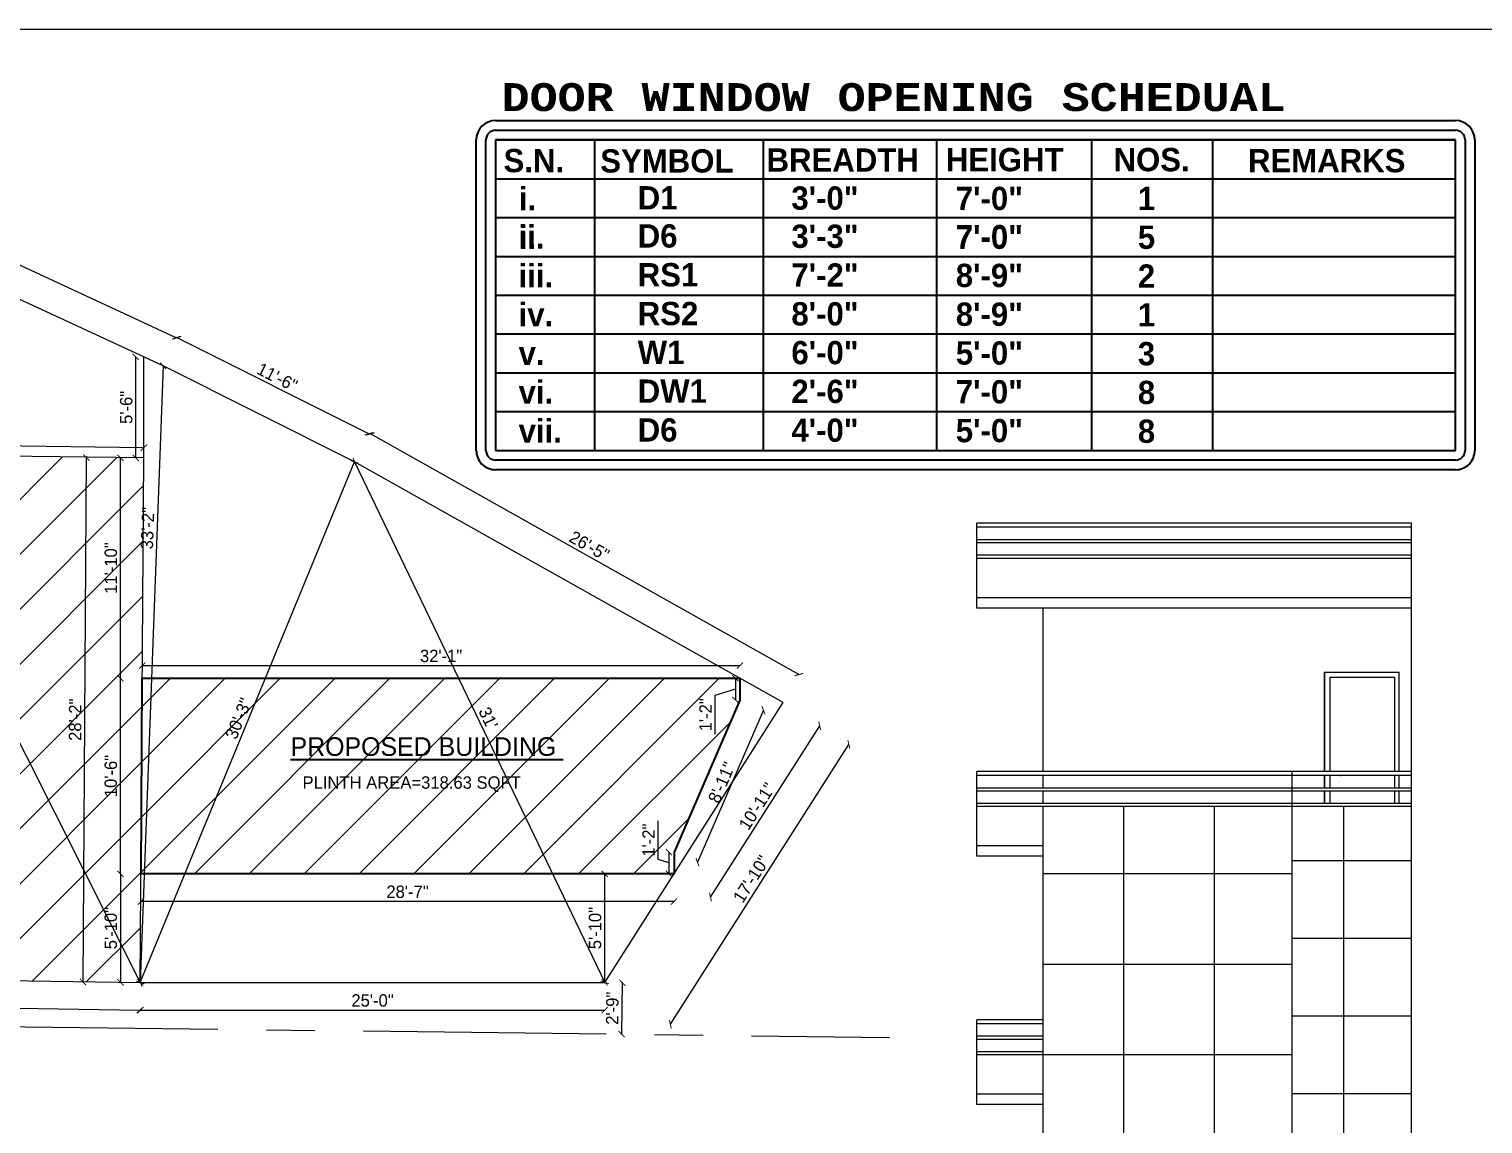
# Model space of a CAD drawing. Header units: inches. Extents: x 4069 to 91030, y -7803 to 12535.
# Drawn here: x 36764 to 37466, y 1242 to 1771 of the extents above; entities that cross this region are included whole.
import ezdxf

# ---------------------------------------------------------------- set-up
doc = ezdxf.new("R2010")
doc.units = ezdxf.units.IN
doc.header["$LTSCALE"] = 5
doc.header["$MEASUREMENT"] = 0
doc.linetypes.add('CENTER', pattern=[2, 1.25, -0.25, 0.25, -0.25])
for name, color, linetype, lineweight in [('A-WALL', 7, 'Continuous', 9), ('boundary', 7, 'Continuous', 25), ('DOOR', 62, 'Continuous', 0), ('ele1', 21, 'Continuous', 20), ('HATCH', 253, 'Continuous', 0)]:
    doc.layers.add(name, color=color, linetype=linetype, lineweight=lineweight)
doc.layers.add('DIM', color=5, linetype='Continuous')
doc.layers.add('TEXT', color=6, linetype='Continuous')
doc.styles.add('ARIAL', font='cityb___.ttf')
doc.styles.add('COURIER', font='courbd.ttf')
doc.styles.add('tt', font='stylu.ttf', dxfattribs={"height": 8})
doc.dimstyles.new('Copy(2) of STANDARD', dxfattribs={"dimtxt": 2, "dimasz": 4, "dimexe": 0, "dimexo": 0, "dimgap": 2, "dimtad": 1, "dimdec": 0, "dimzin": 0, "dimdsep": 46, "dimlunit": 3, "dimtxsty": 'tt', "dimblk": 'ARCHTICK', "dimcen": 0.0505, "dimse1": 1, "dimse2": 1, "dimclrd": 5, "dimclre": 5, "dimclrt": 7, "dimadec": 1, "dimazin": 0, "dimtm": 1e-09, "dimtfac": 1, "dimtdec": 0, "dimtofl": 0, "dimtmove": 1, "dimatfit": 3, "dimfxl": 1, "dimtolj": 2, "dimtzin": 0, "dimlwd": 13, "dimarcsym": 0})
pattern_1 = [(45, (2582.913, 0), (-17.67767, 17.67767), [])]

# ---------------------------------------------------------------- blocks, each defined once
blk = doc.blocks.new('_ArchTick')
at = {"color": 0, "linetype": 'ByBlock', "const_width": 0.15}
blk.add_lwpolyline([(-0.5, -0.5), (0.5, 0.5)], dxfattribs=at)
blk = doc.blocks.new('*D1819')
at = {"layer": 'Defpoints', "color": 0, "ltscale": 5, "transparency": 16777216}
for p in [(47748.41, 1977.74), (47740.03, 1959.63, -58.17), (48020.51, 1829.78, -58.17)]:
    blk.add_point(p, dxfattribs=at)
at = {"layer": 'DIM', "color": 5, "lineweight": 13, "ltscale": 5, "transparency": 16777216}
blk.add_line((48028.89, 1847.89), (47748.41, 1977.74), dxfattribs=at)
at = {"layer": 'DIM', "color": 5, "lineweight": 13, "ltscale": 5, "transparency": 16777216, "xscale": 4, "yscale": 4, "zscale": 4}
for p, rotation in [((47748.41, 1977.74), 155.1576801813038), ((48028.89, 1847.89), 335.1576801813039)]:
    blk.add_blockref('_ArchTick', p, dxfattribs=dict(at, rotation=rotation))
at = {"layer": 'DIM', "color": 7, "ltscale": 5, "transparency": 16777216, "insert": (47891.24, 1918.41), "char_height": 8, "attachment_point": 5, "rotation": 335.15768, "style": 'tt'}
blk.add_mtext('\\A2;25\'-9"', dxfattribs=at)
blk = doc.blocks.new('*D1820')
at = {"layer": 'Defpoints', "color": 0, "ltscale": 5, "transparency": 16777216}
for p in [(48029.61, 1847.91), (48020.51, 1829.78, -58.17), (48143.87, 1767.85, -58.17)]:
    blk.add_point(p, dxfattribs=at)
at = {"layer": 'DIM', "color": 5, "lineweight": 13, "ltscale": 5, "transparency": 16777216}
blk.add_line((48152.98, 1785.98), (48029.61, 1847.91), dxfattribs=at)
at = {"layer": 'DIM', "color": 5, "lineweight": 13, "ltscale": 5, "transparency": 16777216, "xscale": 4, "yscale": 4, "zscale": 4}
for p, rotation in [((48029.61, 1847.91), 153.3431404319543), ((48152.98, 1785.98), 333.3431404319542)]:
    blk.add_blockref('_ArchTick', p, dxfattribs=dict(at, rotation=rotation))
at = {"layer": 'DIM', "color": 7, "ltscale": 5, "transparency": 16777216, "insert": (48094.05, 1822.44), "char_height": 8, "attachment_point": 5, "rotation": 333.34314, "style": 'tt'}
blk.add_mtext('\\A2;11\'-6"', dxfattribs=at)
blk = doc.blocks.new('*D1821')
at = {"layer": 'Defpoints', "color": 0, "ltscale": 5, "transparency": 16777216}
for p in [(48154.01, 1785.9), (48143.87, 1767.85, -58.17), (48419.97, 1612.78, -58.17)]:
    blk.add_point(p, dxfattribs=at)
at = {"layer": 'DIM', "color": 5, "lineweight": 13, "ltscale": 5, "transparency": 16777216}
blk.add_line((48430.1, 1630.83), (48154.01, 1785.9), dxfattribs=at)
at = {"layer": 'DIM', "color": 5, "lineweight": 13, "ltscale": 5, "transparency": 16777216, "xscale": 4, "yscale": 4, "zscale": 4}
for p, rotation in [((48154.01, 1785.9), 150.6791819765447), ((48430.1, 1630.83), 330.6791819765446)]:
    blk.add_blockref('_ArchTick', p, dxfattribs=dict(at, rotation=rotation))
at = {"layer": 'DIM', "color": 7, "ltscale": 5, "transparency": 16777216, "insert": (48295.08, 1713.75), "char_height": 8, "attachment_point": 5, "rotation": 330.67918, "style": 'tt'}
blk.add_mtext('\\A2;26\'-5"', dxfattribs=at)
blk = doc.blocks.new('*D1823')
at = {"layer": 'Defpoints', "color": 0, "ltscale": 5, "transparency": 16777216}
for p in [(47429.9, 1441.09, -58.17), (48005.84, 1432.45, -58.17), (48005.57, 1414.6)]:
    blk.add_point(p, dxfattribs=at)
at = {"layer": 'DIM', "color": 5, "lineweight": 13, "ltscale": 5, "transparency": 16777216}
blk.add_line((47429.64, 1423.24), (48005.57, 1414.6), dxfattribs=at)
at = {"layer": 'DIM', "color": 5, "lineweight": 13, "ltscale": 5, "transparency": 16777216, "xscale": 4, "yscale": 4, "zscale": 4}
for p, rotation in [((47429.64, 1423.24), 179.1401444559383), ((48005.57, 1414.6), 359.1401444559383)]:
    blk.add_blockref('_ArchTick', p, dxfattribs=dict(at, rotation=rotation))
at = {"layer": 'DIM', "color": 7, "ltscale": 5, "transparency": 16777216, "insert": (47717.7, 1425.1), "char_height": 8, "attachment_point": 5, "rotation": 359.14014, "style": 'tt'}
blk.add_mtext("\\A2;48'", dxfattribs=at)
blk = doc.blocks.new('*D1824')
at = {"layer": 'Defpoints', "color": 0, "ltscale": 5, "transparency": 16777216}
for p in [(48005.84, 1432.45, -58.17), (48305.01, 1432.45, -58.17), (48305.01, 1414.6)]:
    blk.add_point(p, dxfattribs=at)
at = {"layer": 'DIM', "color": 5, "lineweight": 13, "ltscale": 5, "transparency": 16777216}
blk.add_line((48005.84, 1414.6), (48305.01, 1414.6), dxfattribs=at)
at = {"layer": 'DIM', "color": 5, "lineweight": 13, "ltscale": 5, "transparency": 16777216, "xscale": 4, "yscale": 4, "zscale": 4, "rotation": 180}
blk.add_blockref('_ArchTick', (48005.84, 1414.6), dxfattribs=at)
at = {"layer": 'DIM', "color": 5, "lineweight": 13, "ltscale": 5, "transparency": 16777216, "xscale": 4, "yscale": 4, "zscale": 4}
blk.add_blockref('_ArchTick', (48305.01, 1414.6), dxfattribs=at)
at = {"layer": 'DIM', "color": 7, "ltscale": 5, "transparency": 16777216, "insert": (48155.43, 1420.8), "char_height": 8, "attachment_point": 5, "style": 'tt'}
blk.add_mtext('\\A2;25\'-0"', dxfattribs=at)
blk = doc.blocks.new('*D1825')
at = {"layer": 'Defpoints', "color": 0, "ltscale": 5, "transparency": 16777216}
for p in [(48419.97, 1612.78, -58.17), (48462.22, 1585.84), (48305.01, 1432.45, -58.17)]:
    blk.add_point(p, dxfattribs=at)
at = {"layer": 'DIM', "color": 5, "lineweight": 13, "ltscale": 5, "transparency": 16777216}
blk.add_line((48347.27, 1405.51), (48462.22, 1585.84), dxfattribs=at)
at = {"layer": 'DIM', "color": 5, "lineweight": 13, "ltscale": 5, "transparency": 16777216, "xscale": 4, "yscale": 4, "zscale": 4}
for p, rotation in [((48462.22, 1585.84), 57.48404716702264), ((48347.27, 1405.51), 237.4840471670226)]:
    blk.add_blockref('_ArchTick', p, dxfattribs=dict(at, rotation=rotation))
at = {"layer": 'DIM', "color": 7, "ltscale": 5, "transparency": 16777216, "insert": (48399.42, 1499.07), "char_height": 8, "attachment_point": 5, "rotation": 57.48405, "style": 'tt'}
blk.add_mtext('\\A2;17\'-10"', dxfattribs=at)
blk = doc.blocks.new('*D1826')
at = {"layer": 'Defpoints', "color": 0, "ltscale": 5, "transparency": 16777216}
for p in [(47629.65, 1781.52), (47629.57, 1774.94, -58.17), (48008.05, 1770.44, -58.17)]:
    blk.add_point(p, dxfattribs=at)
at = {"layer": 'DIM', "color": 5, "lineweight": 13, "ltscale": 5, "transparency": 16777216}
blk.add_line((48008.12, 1777.02), (47629.65, 1781.52), dxfattribs=at)
at = {"layer": 'DIM', "color": 5, "lineweight": 13, "ltscale": 5, "transparency": 16777216, "xscale": 4, "yscale": 4, "zscale": 4}
for p, rotation in [((47629.65, 1781.52), 179.3189926732725), ((48008.12, 1777.02), 359.3189926732724)]:
    blk.add_blockref('_ArchTick', p, dxfattribs=dict(at, rotation=rotation))
at = {"layer": 'DIM', "color": 7, "ltscale": 5, "transparency": 16777216, "insert": (47818.96, 1785.56), "char_height": 8, "attachment_point": 5, "rotation": 359.31899, "style": 'tt'}
blk.add_mtext('\\A2;31\'-7"', dxfattribs=at)
blk = doc.blocks.new('*D1829')
at = {"layer": 'Defpoints', "color": 0, "ltscale": 5, "transparency": 16777216}
for p in [(48002.97, 1835.55), (48008.05, 1835.55, -58.17), (48008.05, 1770.44, -58.17)]:
    blk.add_point(p, dxfattribs=at)
at = {"layer": 'DIM', "color": 5, "lineweight": 13, "ltscale": 5, "transparency": 16777216}
blk.add_line((48002.97, 1770.44), (48002.97, 1835.55), dxfattribs=at)
at = {"layer": 'DIM', "color": 5, "lineweight": 13, "ltscale": 5, "transparency": 16777216, "xscale": 4, "yscale": 4, "zscale": 4}
for p, rotation in [((48002.97, 1835.55), 90), ((48002.97, 1770.44), 270)]:
    blk.add_blockref('_ArchTick', p, dxfattribs=dict(at, rotation=rotation))
at = {"layer": 'DIM', "color": 7, "ltscale": 5, "transparency": 16777216, "insert": (47996.79, 1802.99), "char_height": 8, "attachment_point": 5, "rotation": 90, "style": 'tt'}
blk.add_mtext('\\A2;5\'-6"', dxfattribs=at)
blk = doc.blocks.new('*D1830')
at = {"layer": 'Defpoints', "color": 0, "ltscale": 5, "transparency": 16777216}
for p in [(47971.13, 1770.68), (48008.05, 1770.44, -58.17), (48005.84, 1432.45, -58.17)]:
    blk.add_point(p, dxfattribs=at)
at = {"layer": 'DIM', "color": 5, "lineweight": 13, "ltscale": 5, "transparency": 16777216}
blk.add_line((47968.93, 1432.69), (47971.13, 1770.68), dxfattribs=at)
at = {"layer": 'DIM', "color": 5, "lineweight": 13, "ltscale": 5, "transparency": 16777216, "xscale": 4, "yscale": 4, "zscale": 4}
for p, rotation in [((47971.13, 1770.68), 89.62590714723008), ((47968.93, 1432.69), 269.6259071472301)]:
    blk.add_blockref('_ArchTick', p, dxfattribs=dict(at, rotation=rotation))
at = {"layer": 'DIM', "color": 7, "ltscale": 5, "transparency": 16777216, "insert": (47963.89, 1601.72), "char_height": 8, "attachment_point": 5, "rotation": 89.62591, "style": 'tt'}
blk.add_mtext('\\A2;28\'-2"', dxfattribs=at)
blk = doc.blocks.new('*D1831')
at = {"layer": 'Defpoints', "color": 0, "ltscale": 5, "transparency": 16777216}
for p in [(47993.03, 1628.44), (48007.12, 1628.44, -58.17), (48006.3, 1502.44, -58.17)]:
    blk.add_point(p, dxfattribs=at)
at = {"layer": 'DIM', "color": 5, "lineweight": 13, "ltscale": 5, "transparency": 16777216}
blk.add_line((47993.03, 1502.44), (47993.03, 1628.44), dxfattribs=at)
at = {"layer": 'DIM', "color": 5, "lineweight": 13, "ltscale": 5, "transparency": 16777216, "xscale": 4, "yscale": 4, "zscale": 4}
for p, rotation in [((47993.03, 1628.44), 90), ((47993.03, 1502.44), 270)]:
    blk.add_blockref('_ArchTick', p, dxfattribs=dict(at, rotation=rotation))
at = {"layer": 'DIM', "color": 7, "ltscale": 5, "transparency": 16777216, "insert": (47986.85, 1565.44), "char_height": 8, "attachment_point": 5, "rotation": 90, "style": 'tt'}
blk.add_mtext('\\A2;10\'-6"', dxfattribs=at)
blk = doc.blocks.new('*D1832')
at = {"layer": 'Defpoints', "color": 0, "ltscale": 5, "transparency": 16777216}
for p in [(48006.3, 1502.44, -58.17), (47993.03, 1432.45), (48005.84, 1432.45, -58.17)]:
    blk.add_point(p, dxfattribs=at)
at = {"layer": 'DIM', "color": 5, "lineweight": 13, "ltscale": 5, "transparency": 16777216}
blk.add_line((47993.03, 1502.44), (47993.03, 1432.45), dxfattribs=at)
at = {"layer": 'DIM', "color": 5, "lineweight": 13, "ltscale": 5, "transparency": 16777216, "xscale": 4, "yscale": 4, "zscale": 4}
for p, rotation in [((47993.03, 1502.44), 90), ((47993.03, 1432.45), 270)]:
    blk.add_blockref('_ArchTick', p, dxfattribs=dict(at, rotation=rotation))
at = {"layer": 'DIM', "color": 7, "ltscale": 5, "transparency": 16777216, "insert": (47986.82, 1467.44), "char_height": 8, "attachment_point": 5, "rotation": 90, "style": 'tt'}
blk.add_mtext('\\A2;5\'-10"', dxfattribs=at)
blk = doc.blocks.new('*D1833')
at = {"layer": 'Defpoints', "color": 0, "ltscale": 5, "transparency": 16777216}
for p in [(47993.03, 1770.44), (48008.05, 1770.44, -58.17), (48007.12, 1628.44, -58.17)]:
    blk.add_point(p, dxfattribs=at)
at = {"layer": 'DIM', "color": 5, "lineweight": 13, "ltscale": 5, "transparency": 16777216}
blk.add_line((47993.03, 1628.44), (47993.03, 1770.44), dxfattribs=at)
at = {"layer": 'DIM', "color": 5, "lineweight": 13, "ltscale": 5, "transparency": 16777216, "xscale": 4, "yscale": 4, "zscale": 4}
for p, rotation in [((47993.03, 1770.44), 90), ((47993.03, 1628.44), 270)]:
    blk.add_blockref('_ArchTick', p, dxfattribs=dict(at, rotation=rotation))
at = {"layer": 'DIM', "color": 7, "ltscale": 5, "transparency": 16777216, "insert": (47986.88, 1699.44), "char_height": 8, "attachment_point": 5, "rotation": 90, "style": 'tt'}
blk.add_mtext('\\A2;11\'-10"', dxfattribs=at)
blk = doc.blocks.new('*D1834')
at = {"layer": 'Defpoints', "color": 0, "ltscale": 5, "transparency": 16777216}
for p in [(48392.08, 1636.65), (48007.12, 1628.44), (48392.08, 1628.44)]:
    blk.add_point(p, dxfattribs=at)
at = {"layer": 'DIM', "color": 5, "lineweight": 13, "ltscale": 5, "transparency": 16777216}
blk.add_line((48007.12, 1636.65), (48392.08, 1636.65), dxfattribs=at)
at = {"layer": 'DIM', "color": 5, "lineweight": 13, "ltscale": 5, "transparency": 16777216, "xscale": 4, "yscale": 4, "zscale": 4, "rotation": 180}
blk.add_blockref('_ArchTick', (48007.12, 1636.65), dxfattribs=at)
at = {"layer": 'DIM', "color": 5, "lineweight": 13, "ltscale": 5, "transparency": 16777216, "xscale": 4, "yscale": 4, "zscale": 4}
blk.add_blockref('_ArchTick', (48392.08, 1636.65), dxfattribs=at)
at = {"layer": 'DIM', "color": 7, "ltscale": 5, "transparency": 16777216, "insert": (48199.6, 1642.79), "char_height": 8, "attachment_point": 5, "style": 'tt'}
blk.add_mtext('\\A2;32\'-1"', dxfattribs=at)
blk = doc.blocks.new('*D1835')
at = {"layer": 'Defpoints', "color": 0, "ltscale": 5, "transparency": 16777216}
for p in [(48392.08, 1628.44), (48389.18, 1614.44), (48392.08, 1614.44)]:
    blk.add_point(p, dxfattribs=at)
at = {"layer": 'DIM', "color": 5, "lineweight": 13, "ltscale": 5, "transparency": 16777216}
for p, q in [((48389.18, 1621.44), (48376.02, 1617.45)), ((48389.18, 1628.44), (48389.18, 1614.44)), ((48376.02, 1617.45), (48376.02, 1592.35))]:
    blk.add_line(p, q, dxfattribs=at)
at = {"layer": 'DIM', "color": 5, "lineweight": 13, "ltscale": 5, "transparency": 16777216, "xscale": 4, "yscale": 4, "zscale": 4}
for p, rotation in [((48389.18, 1628.44), 90), ((48389.18, 1614.44), 270)]:
    blk.add_blockref('_ArchTick', p, dxfattribs=dict(at, rotation=rotation))
at = {"layer": 'DIM', "color": 7, "ltscale": 5, "transparency": 16777216, "insert": (48369.94, 1604.9), "char_height": 8, "attachment_point": 5, "rotation": 90, "style": 'tt'}
blk.add_mtext('\\A2;1\'-2"', dxfattribs=at)
blk = doc.blocks.new('*D1836')
at = {"layer": 'Defpoints', "color": 0, "ltscale": 5, "transparency": 16777216}
for p in [(48392.08, 1614.44), (48349.63, 1516.44), (48364.75, 1509.89)]:
    blk.add_point(p, dxfattribs=at)
at = {"layer": 'DIM', "color": 5, "lineweight": 13, "ltscale": 5, "transparency": 16777216}
blk.add_line((48407.2, 1607.89), (48364.75, 1509.89), dxfattribs=at)
at = {"layer": 'DIM', "color": 5, "lineweight": 13, "ltscale": 5, "transparency": 16777216, "xscale": 4, "yscale": 4, "zscale": 4}
for p, rotation in [((48407.2, 1607.89), 66.57772555762529), ((48364.75, 1509.89), 246.5777255576253)]:
    blk.add_blockref('_ArchTick', p, dxfattribs=dict(at, rotation=rotation))
at = {"layer": 'DIM', "color": 7, "ltscale": 5, "transparency": 16777216, "insert": (48380.34, 1561.33), "char_height": 8, "attachment_point": 5, "rotation": 66.57773, "style": 'tt'}
blk.add_mtext('\\A2;8\'-11"', dxfattribs=at)
blk = doc.blocks.new('*D1837')
at = {"layer": 'Defpoints', "color": 0, "ltscale": 5, "transparency": 16777216}
for p in [(48349.63, 1516.44), (48346.39, 1502.44), (48349.63, 1502.44)]:
    blk.add_point(p, dxfattribs=at)
at = {"layer": 'DIM', "color": 5, "lineweight": 13, "ltscale": 5, "transparency": 16777216}
for p, q in [((48339.31, 1511.56), (48339.31, 1536.67)), ((48346.39, 1509.44), (48339.31, 1511.56)), ((48346.39, 1516.44), (48346.39, 1502.44))]:
    blk.add_line(p, q, dxfattribs=at)
at = {"layer": 'DIM', "color": 5, "lineweight": 13, "ltscale": 5, "transparency": 16777216, "xscale": 4, "yscale": 4, "zscale": 4}
for p, rotation in [((48346.39, 1516.44), 90), ((48346.39, 1502.44), 270)]:
    blk.add_blockref('_ArchTick', p, dxfattribs=dict(at, rotation=rotation))
at = {"layer": 'DIM', "color": 7, "ltscale": 5, "transparency": 16777216, "insert": (48333.23, 1524.12), "char_height": 8, "attachment_point": 5, "rotation": 90, "style": 'tt'}
blk.add_mtext('\\A2;1\'-2"', dxfattribs=at)
blk = doc.blocks.new('*D1838')
at = {"layer": 'Defpoints', "color": 0, "ltscale": 5, "transparency": 16777216}
for p in [(48006.3, 1502.44), (48349.63, 1502.44), (48006.3, 1484.55)]:
    blk.add_point(p, dxfattribs=at)
at = {"layer": 'DIM', "color": 5, "lineweight": 13, "ltscale": 5, "transparency": 16777216}
blk.add_line((48349.63, 1484.55), (48006.3, 1484.55), dxfattribs=at)
at = {"layer": 'DIM', "color": 5, "lineweight": 13, "ltscale": 5, "transparency": 16777216, "xscale": 4, "yscale": 4, "zscale": 4, "rotation": 180}
blk.add_blockref('_ArchTick', (48006.3, 1484.55), dxfattribs=at)
at = {"layer": 'DIM', "color": 5, "lineweight": 13, "ltscale": 5, "transparency": 16777216, "xscale": 4, "yscale": 4, "zscale": 4}
blk.add_blockref('_ArchTick', (48349.63, 1484.55), dxfattribs=at)
at = {"layer": 'DIM', "color": 7, "ltscale": 5, "transparency": 16777216, "insert": (48177.96, 1490.84), "char_height": 8, "attachment_point": 5, "style": 'tt'}
blk.add_mtext('\\A2;28\'-7"', dxfattribs=at)
blk = doc.blocks.new('*D1839')
at = {"layer": 'Defpoints', "color": 0, "ltscale": 5, "transparency": 16777216}
for p in [(48305.01, 1502.44), (48305.01, 1502.44), (48305.01, 1432.45, -58.17)]:
    blk.add_point(p, dxfattribs=at)
at = {"layer": 'DIM', "color": 5, "lineweight": 13, "ltscale": 5, "transparency": 16777216}
blk.add_line((48305.01, 1432.45), (48305.01, 1502.44), dxfattribs=at)
at = {"layer": 'DIM', "color": 5, "lineweight": 13, "ltscale": 5, "transparency": 16777216, "xscale": 4, "yscale": 4, "zscale": 4}
for p, rotation in [((48305.01, 1502.44), 90), ((48305.01, 1432.45), 270)]:
    blk.add_blockref('_ArchTick', p, dxfattribs=dict(at, rotation=rotation))
at = {"layer": 'DIM', "color": 7, "ltscale": 5, "transparency": 16777216, "insert": (48298.81, 1467.44), "char_height": 8, "attachment_point": 5, "rotation": 90, "style": 'tt'}
blk.add_mtext('\\A2;5\'-10"', dxfattribs=at)
blk = doc.blocks.new('*D1840')
at = {"layer": 'Defpoints', "color": 0, "ltscale": 5, "transparency": 16777216}
for p in [(47740.03, 1959.63, -58.17), (48005.84, 1432.45, -58.17), (48005.84, 1432.45)]:
    blk.add_point(p, dxfattribs=at)
at = {"layer": 'DIM', "color": 5, "lineweight": 13, "ltscale": 5, "transparency": 16777216}
blk.add_line((47740.03, 1959.63), (48005.84, 1432.45), dxfattribs=at)
at = {"layer": 'DIM', "color": 5, "lineweight": 13, "ltscale": 5, "transparency": 16777216, "xscale": 4, "yscale": 4, "zscale": 4}
for p, rotation in [((47740.03, 1959.63), 116.757650524595), ((48005.84, 1432.45), 296.757650524595)]:
    blk.add_blockref('_ArchTick', p, dxfattribs=dict(at, rotation=rotation))
at = {"layer": 'DIM', "color": 7, "ltscale": 5, "transparency": 16777216, "insert": (47878.45, 1698.82), "char_height": 8, "attachment_point": 5, "rotation": 296.75765, "style": 'tt'}
blk.add_mtext('\\A2;49\'-2"', dxfattribs=at)
blk = doc.blocks.new('*D1841')
at = {"layer": 'Defpoints', "color": 0, "ltscale": 5, "transparency": 16777216}
for p in [(48143.87, 1767.85, -58.17), (48143.87, 1767.85), (48005.84, 1432.45)]:
    blk.add_point(p, dxfattribs=at)
at = {"layer": 'DIM', "color": 5, "lineweight": 13, "ltscale": 5, "transparency": 16777216}
blk.add_line((48005.84, 1432.45), (48143.87, 1767.85), dxfattribs=at)
at = {"layer": 'DIM', "color": 5, "lineweight": 13, "ltscale": 5, "transparency": 16777216, "xscale": 4, "yscale": 4, "zscale": 4}
for p, rotation in [((48143.87, 1767.85), 67.63045280318387), ((48005.84, 1432.45), 247.6304528031839)]:
    blk.add_blockref('_ArchTick', p, dxfattribs=dict(at, rotation=rotation))
at = {"layer": 'DIM', "color": 7, "ltscale": 5, "transparency": 16777216, "insert": (48069.15, 1602.5), "char_height": 8, "attachment_point": 5, "rotation": 67.63045, "style": 'tt'}
blk.add_mtext('\\A2;30\'-3"', dxfattribs=at)
blk = doc.blocks.new('*D1842')
at = {"layer": 'Defpoints', "color": 0, "ltscale": 5, "transparency": 16777216}
for p in [(48143.87, 1767.85), (48305.01, 1432.45), (48305.01, 1432.45)]:
    blk.add_point(p, dxfattribs=at)
at = {"layer": 'DIM', "color": 5, "lineweight": 13, "ltscale": 5, "transparency": 16777216}
blk.add_line((48143.87, 1767.85), (48305.01, 1432.45), dxfattribs=at)
at = {"layer": 'DIM', "color": 5, "lineweight": 13, "ltscale": 5, "transparency": 16777216, "xscale": 4, "yscale": 4, "zscale": 4}
for p, rotation in [((48143.87, 1767.85), 115.661332565783), ((48305.01, 1432.45), 295.661332565783)]:
    blk.add_blockref('_ArchTick', p, dxfattribs=dict(at, rotation=rotation))
at = {"layer": 'DIM', "color": 7, "ltscale": 5, "transparency": 16777216, "insert": (48229.98, 1602.81), "char_height": 8, "attachment_point": 5, "rotation": 295.66133, "style": 'tt'}
blk.add_mtext("\\A2;31'", dxfattribs=at)
blk = doc.blocks.new('*D1843')
at = {"layer": 'Defpoints', "color": 0, "ltscale": 5, "transparency": 16777216}
for p in [(48020.51, 1829.78, -58.17), (48005.84, 1432.45), (48005.84, 1432.45)]:
    blk.add_point(p, dxfattribs=at)
at = {"layer": 'DIM', "color": 5, "lineweight": 13, "ltscale": 5, "transparency": 16777216}
blk.add_line((48020.51, 1829.78), (48005.84, 1432.45), dxfattribs=at)
at = {"layer": 'DIM', "color": 5, "lineweight": 13, "ltscale": 5, "transparency": 16777216, "xscale": 4, "yscale": 4, "zscale": 4}
for p, rotation in [((48020.51, 1829.78), 87.88570645799584), ((48005.84, 1432.45), 267.8857064579958)]:
    blk.add_blockref('_ArchTick', p, dxfattribs=dict(at, rotation=rotation))
at = {"layer": 'DIM', "color": 7, "ltscale": 5, "transparency": 16777216, "insert": (48010.5, 1725.15), "char_height": 8, "attachment_point": 5, "rotation": 87.88571, "style": 'tt'}
blk.add_mtext('\\A2;33\'-2"', dxfattribs=at)
blk = doc.blocks.new('*D1815')
at = {"layer": 'Defpoints', "color": 0, "ltscale": 5, "transparency": 16777216}
for p in [(48419.97, 1612.78, -58.17), (48443.47, 1597.8), (48349.63, 1502.44)]:
    blk.add_point(p, dxfattribs=at)
at = {"layer": 'DIM', "color": 5, "lineweight": 13, "ltscale": 5, "transparency": 16777216}
blk.add_line((48373.13, 1487.46), (48443.47, 1597.8), dxfattribs=at)
at = {"layer": 'DIM', "color": 5, "lineweight": 13, "ltscale": 5, "transparency": 16777216, "xscale": 4, "yscale": 4, "zscale": 4}
for p, rotation in [((48443.47, 1597.8), 57.48404716703106), ((48373.13, 1487.46), 237.484047167031)]:
    blk.add_blockref('_ArchTick', p, dxfattribs=dict(at, rotation=rotation))
at = {"layer": 'DIM', "color": 7, "ltscale": 5, "transparency": 16777216, "insert": (48403.12, 1545.93), "char_height": 8, "attachment_point": 5, "rotation": 57.48405, "style": 'tt'}
blk.add_mtext('\\A2;10\'-11"', dxfattribs=at)
blk = doc.blocks.new('*D1847')
at = {"layer": 'Defpoints', "color": 0, "ltscale": 5, "transparency": 16777216}
for p in [(48305.01, 1432.45), (48304.6, 1399.26), (48315.87, 1399.12)]:
    blk.add_point(p, dxfattribs=at)
at = {"layer": 'DIM', "color": 5, "lineweight": 13, "ltscale": 5, "transparency": 16777216}
blk.add_line((48316.28, 1432.31), (48315.87, 1399.12), dxfattribs=at)
at = {"layer": 'DIM', "color": 5, "lineweight": 13, "ltscale": 5, "transparency": 16777216, "xscale": 4, "yscale": 4, "zscale": 4}
for p, rotation in [((48316.28, 1432.31), 89.2941950465227), ((48315.87, 1399.12), 269.2941950465227)]:
    blk.add_blockref('_ArchTick', p, dxfattribs=dict(at, rotation=rotation))
at = {"layer": 'DIM', "color": 7, "ltscale": 5, "transparency": 16777216, "insert": (48309.94, 1415.79), "char_height": 8, "attachment_point": 5, "rotation": 89.2942, "style": 'tt'}
blk.add_mtext('\\A2;2\'-9"', dxfattribs=at)
blk = doc.blocks.new('stpln')
at = {"layer": 'HATCH', "ltscale": 5}
h = blk.add_hatch(dxfattribs=at)
h.set_pattern_fill('ANSI31', color=256, scale=200, style=0)
h.set_pattern_definition(pattern_1)
h.paths.add_polyline_path([(47629.57, 1774.94), (47429.9, 1441.09), (48005.84, 1432.45), (48008.05, 1770.44)])
h.paths.add_polyline_path([(47972.91, 1582.84), (47973.15, 1619.95), (47954.61, 1620.07), (47954.37, 1582.96)], flags=24)
h.paths.add_polyline_path([(47995.94, 1545.44), (47995.94, 1582.55), (47977.41, 1582.55), (47977.41, 1545.44)], flags=24)
h.paths.add_polyline_path([(47995.9, 1448.7), (47995.9, 1485.81), (47977.36, 1485.81), (47977.36, 1448.7)], flags=24)
h.paths.add_polyline_path([(47996.01, 1675.47), (47996.01, 1720.52), (47977.48, 1720.52), (47977.48, 1675.47)], flags=24)
h.paths.add_polyline_path([(47862.03, 1711.19), (47878.74, 1678.05), (47895.29, 1686.4), (47878.58, 1719.54)], flags=24)
h.paths.add_polyline_path([(48018.94, 1706.24), (48020.3, 1743.33), (48001.78, 1744.01), (48000.41, 1706.93)], flags=9)
h.paths.add_polyline_path([(47688.14, 1590.69), (47855.84, 1590.69), (47855.84, 1603.69), (47688.14, 1603.69)], flags=24)
h.paths.add_polyline_path([(47679.45, 1611.11), (47846.05, 1611.11), (47846.05, 1629.86), (47679.45, 1629.86)], flags=24)
h = blk.add_hatch(dxfattribs=at)
h.set_pattern_fill('ANSI31', color=256, scale=200, style=0)
h.set_pattern_definition(pattern_1)
h.paths.add_polyline_path([(48392.08, 1614.44), (48392.08, 1628.44), (48007.12, 1628.44), (48006.3, 1502.44), (48349.63, 1502.44), (48349.63, 1516.44)])
h.paths.add_polyline_path([(48379.14, 1588.87), (48379.14, 1618.04), (48360.6, 1618.04), (48360.6, 1588.87)], flags=24)
h.paths.add_polyline_path([(48342.43, 1508.09), (48342.43, 1537.26), (48323.89, 1537.26), (48323.89, 1508.09)], flags=24)
h.paths.add_polyline_path([(48070.49, 1581.85), (48084.62, 1616.17), (48067.47, 1623.22), (48053.35, 1588.9)], flags=24)
h.paths.add_polyline_path([(48217.07, 1608.59), (48226.4, 1589.17), (48243.11, 1597.19), (48233.78, 1616.62)], flags=24)
h.paths.add_polyline_path([(48108.17, 1554.59), (48267.91, 1554.59), (48267.91, 1567.51), (48108.17, 1567.51)], flags=24)
h.paths.add_polyline_path([(48099.43, 1574.75), (48285.31, 1574.75), (48285.31, 1593.74), (48099.43, 1593.74)], flags=24)
at = {"layer": 'A-WALL', "ltscale": 5}
blk.add_line((48008.05, 1770.44, -58.17), (48008.05, 1835.55, -58.17), dxfattribs=at)
at = {"layer": 'A-WALL', "linetype": 'CENTER', "ltscale": 25}
blk.add_line((47149.66, 1413.49), (48488.54, 1397), dxfattribs=at)
at = {"layer": 'A-WALL', "ltscale": 5, "elevation": -58.17}
blk.add_lwpolyline([(47740.03, 1959.63), (47429.9, 1441.09), (48005.84, 1432.45), (48305.01, 1432.45), (48419.97, 1612.78), (48143.87, 1767.85), (48020.51, 1829.78)], close=True, dxfattribs=at)
at = {"layer": 'DIM', "ltscale": 5}
blk.add_lwpolyline([(48007.12, 1628.44), (48392.08, 1628.44), (48392.08, 1614.44), (48349.63, 1516.44), (48349.63, 1502.44), (48006.3, 1502.44)], close=True, dxfattribs=at)
at = {"layer": 'DOOR', "lineweight": 13, "elevation": -58.17}
blk.add_lwpolyline([(47429.9, 1441.09), (48005.84, 1432.45), (48008.05, 1770.44), (47629.57, 1774.94)], close=True, dxfattribs=at)
at = {"layer": 'TEXT', "linetype": 'ByBlock', "style": 'tt'}
blk.add_text('%%UPROPOSED BUILDING ', height=12, dxfattribs=at).set_placement((48102.59, 1578.43, -58.17))
at = {"layer": 'TEXT', "lineweight": 70, "style": 'tt'}
blk.add_text('PLINTH AREA=318.63 SQFT', height=8, dxfattribs=at).set_placement((48110.32, 1557.26, -58.17))
at = {"layer": 'DIM', "ltscale": 5}
for p1, p2, distance, picture, middle in [((48020.51, 1829.78, -58.17), (47740.03, 1959.63, -58.17), -19.95, '*D1819', (47891.24, 1918.41)), ((47740.03, 1959.63, -58.17), (48005.84, 1432.45, -58.17), 0, '*D1840', (47878.45, 1698.82)), ((48143.87, 1767.85, -58.17), (48020.51, 1829.78, -58.17), -20.29, '*D1820', (48094.05, 1822.44)), ((48008.05, 1770.44, -58.17), (47629.57, 1774.94, -58.17), -6.58, '*D1826', (47818.96, 1785.56)), ((48419.97, 1612.78, -58.17), (48143.87, 1767.85, -58.17), -20.7, '*D1821', (48295.08, 1713.75)), ((48005.84, 1432.45, -58.17), (48008.05, 1770.44, -58.17), 36.91, '*D1830', (47963.89, 1601.72)), ((48005.84, 1432.45), (48143.87, 1767.85, -58.17), 0, '*D1841', (48069.15, 1602.5)), ((48143.87, 1767.85), (48305.01, 1432.45), 0, '*D1842', (48229.98, 1602.81)), ((48305.01, 1432.45, -58.17), (48419.97, 1612.78, -58.17), -50.11, '*D1825', (48399.42, 1499.07)), ((48392.08, 1614.44), (48349.63, 1516.44), 16.48, '*D1836', (48380.34, 1561.33)), ((47429.9, 1441.09, -58.17), (48005.84, 1432.45, -58.17), -17.85, '*D1823', (47717.7, 1425.1)), ((48305.01, 1432.45), (48304.6, 1399.26), 11.27, '*D1847', (48309.94, 1415.79))]:
    dim = blk.add_aligned_dim(p1=p1, p2=p2, distance=distance, dimstyle='Copy(2) of STANDARD', override={"dimtxt": 6}, dxfattribs=at)
    dim.commit()
    dim.dimension.update_dxf_attribs({"geometry": picture, "text_midpoint": middle})
dim = blk.add_linear_dim(base=(48002.97, 1835.55), p1=(48008.05, 1770.44, -58.17), p2=(48008.05, 1835.55, -58.17), angle=90, text='5\'-6"', dimstyle='Copy(2) of STANDARD', override={"dimtxt": 6}, dxfattribs=at)
dim.commit()
dim.dimension.update_dxf_attribs({"geometry": '*D1829', "text_midpoint": (47996.79, 1802.99)})
for base, p1, p2, angle, picture, middle, dimtype in [((48005.84, 1432.45), (48020.51, 1829.78, -58.17), (48005.84, 1432.45), 267.88571, '*D1843', (48016.64, 1724.92), 129), ((48389.18, 1614.44), (48392.08, 1628.44), (48392.08, 1614.44), 90, '*D1835', (48376.02, 1615.45), 128)]:
    dim = blk.add_linear_dim(base=base, p1=p1, p2=p2, angle=angle, dimstyle='Copy(2) of STANDARD', override={"dimtxt": 6}, dxfattribs=at)
    dim.commit()
    dim.dimension.update_dxf_attribs({"geometry": picture, "text_midpoint": middle, "dimtype": dimtype})
for base, p1, p2, angle, picture, middle in [((47993.03, 1770.44), (48007.12, 1628.44, -58.17), (48008.05, 1770.44, -58.17), 90, '*D1833', (47986.88, 1699.44)), ((47993.03, 1628.44), (48006.3, 1502.44, -58.17), (48007.12, 1628.44, -58.17), 90, '*D1831', (47986.85, 1565.44)), ((48443.47, 1597.8), (48349.63, 1502.44), (48419.97, 1612.78, -58.17), 237.48405, '*D1815', (48403.12, 1545.93)), ((48346.39, 1502.44), (48349.63, 1516.44), (48349.63, 1502.44), 90, '*D1837', (48333.23, 1513.56)), ((47993.03, 1432.45), (48006.3, 1502.44, -58.17), (48005.84, 1432.45, -58.17), 90, '*D1832', (47986.82, 1467.44)), ((48305.01, 1502.44), (48305.01, 1432.45, -58.17), (48305.01, 1502.44), 90, '*D1839', (48298.81, 1467.44))]:
    dim = blk.add_linear_dim(base=base, p1=p1, p2=p2, angle=angle, dimstyle='Copy(2) of STANDARD', override={"dimtxt": 6}, dxfattribs=at)
    dim.commit()
    dim.dimension.update_dxf_attribs({"geometry": picture, "text_midpoint": middle})
for base, p1, p2, picture, middle in [((48392.08, 1636.65), (48007.12, 1628.44), (48392.08, 1628.44), '*D1834', (48199.6, 1642.79)), ((48006.3, 1484.55), (48349.63, 1502.44), (48006.3, 1502.44), '*D1838', (48177.96, 1490.84))]:
    dim = blk.add_linear_dim(base=base, p1=p1, p2=p2, dimstyle='Copy(2) of STANDARD', override={"dimtxt": 6}, dxfattribs=at)
    dim.commit()
    dim.dimension.update_dxf_attribs({"geometry": picture, "text_midpoint": middle})
dim = blk.add_linear_dim(base=(48305.01, 1414.6), p1=(48005.84, 1432.45, -58.17), p2=(48305.01, 1432.45, -58.17), text='25\'-0"', dimstyle='Copy(2) of STANDARD', override={"dimtxt": 6}, dxfattribs=at)
dim.commit()
dim.dimension.update_dxf_attribs({"geometry": '*D1824', "text_midpoint": (48155.43, 1420.8)})

msp = doc.modelspace()

# ---------------------------------------------------------------- hatches: boundary and pattern name
at = {"layer": 'A-WALL', "ltscale": 5}
h = msp.add_hatch(dxfattribs=at)
h.set_pattern_fill('ANSI37', color=256, scale=350, angle=45)
h.set_pattern_definition([(90, (4174.017, 94.44), (-43.75, 0), []), (180, (4174.017, 94.44), (-4e-15, -43.75), [])])
h.paths.add_polyline_path([(37253.72, 1256.57), (37253.72, 1136.57), (37253.72, 1016.57), (37235.72, 1016.57), (37235.72, 1011.57), (37277.72, 1011.57), (37277.72, 888.57), (37375.72, 888.57), (37375.72, 1011.57), (37374.06, 1011.57), (37374.06, 1395.57), (37253.72, 1395.57)])
h = msp.add_hatch(dxfattribs=at)
h.set_pattern_fill('ANSI37', color=256, scale=300, angle=45)
h.set_pattern_definition([(90, (4174.017, 94.44), (-37.5, 0), []), (180, (4174.017, 94.44), (-4e-15, -37.5), [])])
h.paths.add_polyline_path([(37374.06, 1011.57), (37375.72, 1011.57), (37375.72, 888.57), (37389.72, 888.57), (37389.72, 1011.57), (37431.72, 1011.57), (37431.72, 1136.57), (37431.72, 1256.57), (37431.72, 1376.57), (37431.72, 1395.57), (37374.06, 1395.57)])

# ---------------------------------------------------------------- linework, layer by layer
for p, q in [((36989.24, 1722.46), (37452.93, 1722.46)), ((36984.55, 1567.77), (36984.55, 1717.77)), ((37452.93, 1717.77), (36989.24, 1717.77)), ((36989.24, 1717.77), (36989.24, 1567.77)), ((36989.24, 1717.77), (37452.93, 1717.77)), ((36989.24, 1717.77), (36989.24, 1567.77)), ((37036.96, 1717.77), (37036.96, 1698.8)), ((37118.51, 1717.77), (37118.51, 1699.02)), ((37202.18, 1717.77), (37202.18, 1699.02)), ((37277.21, 1699.02), (37277.21, 1717.77)), ((37335.78, 1699.02), (37335.78, 1717.77)), ((37452.93, 1567.77), (37452.93, 1717.77)), ((37452.93, 1621.25), (37452.93, 1717.77)), ((37457.62, 1717.77), (37457.62, 1567.77)), ((36989.24, 1699.02), (37452.93, 1699.02)), ((37202.18, 1699.02), (37202.18, 1567.77)), ((37277.21, 1567.77), (37277.21, 1699.02)), ((37335.78, 1567.77), (37335.78, 1699.02)), ((36989.24, 1680.27), (37452.93, 1680.27)), ((36989.24, 1661.52), (37452.93, 1661.52)), ((36989.24, 1642.77), (37452.93, 1642.77)), ((36989.24, 1624.02), (37452.93, 1624.02)), ((36989.24, 1605.27), (37452.93, 1605.27)), ((36989.24, 1586.52), (37452.93, 1586.52)), ((36989.24, 1567.77), (37452.93, 1567.77)), ((37452.93, 1563.09), (36989.24, 1563.09))]:
    msp.add_line(p, q)
for centre, start, end in [((36989.24, 1717.77), 90, 180), ((37452.93, 1717.77), 0, 90), ((36989.24, 1567.77), 180, 270), ((37452.93, 1567.77), 270, 0)]:
    msp.add_arc(centre, 4.69, start, end)
for p, q in [((37431.72, 1532.57, -58.38), (37221.72, 1532.57, -58.38)), ((37221.72, 1491.57, -58.34), (37221.72, 1532.57, -58.34)), ((37431.72, 1496.57, -58.34), (37431.72, 1532.57, -58.38)), ((37431.72, 1530.57, -58.38), (37221.72, 1530.57, -58.38)), ((37431.72, 1524.57, -58.38), (37221.72, 1524.57, -58.38)), ((37431.72, 1523.07, -58.38), (37221.72, 1523.07, -58.38)), ((37431.72, 1517.07, -58.38), (37221.72, 1517.07, -58.38)), ((37431.72, 1515.57, -58.38), (37221.72, 1515.57, -58.38)), ((37431.72, 1496.57, -58.34), (37221.72, 1496.57, -58.34)), ((37431.72, 1376.57, -58.34), (37431.72, 1496.57, -58.34)), ((37431.72, 1491.57, -58.34), (37221.72, 1491.57, -58.34)), ((37253.72, 1412.57, -58.34), (37253.72, 1491.57, -58.34)), ((37431.72, 1412.57, -58.34), (37221.72, 1412.57, -58.34)), ((37221.72, 1376.57, -58.34), (37221.72, 1412.57, -58.34)), ((37374.06, 1011.57, -58.17), (37374.06, 1412.57, -58)), ((37431.72, 1410.57, -58.34), (37221.72, 1410.57, -58.34)), ((37253.72, 1404.57, -58.34), (37253.72, 1410.57, -58.34)), ((37431.72, 1404.57, -58.34), (37221.72, 1404.57, -58.34)), ((37431.72, 1403.07, -58.34), (37221.72, 1403.07, -58.34)), ((37253.72, 1397.07, -58.34), (37253.72, 1403.07, -58.34)), ((37431.72, 1397.07, -58.34), (37221.72, 1397.07, -58.34)), ((37431.72, 1395.57, -58.34), (37221.72, 1395.57, -58.34)), ((37253.72, 1256.57, -58.34), (37253.72, 1395.57, -58.34)), ((37221.72, 1371.57, -58.34), (37221.72, 1376.57, -58.34)), ((37221.72, 1371.57, -58.34), (37221.72, 1376.57, -58.34)), ((37253.72, 1376.57, -58.34), (37221.72, 1376.57, -58.34)), ((37253.72, 1371.57, -58.34), (37221.72, 1371.57, -58.34)), ((37431.72, 1256.57, -58.17), (37431.72, 1376.57, -58.34)), ((37253.72, 1292.57, -58.34), (37221.72, 1292.57, -58.34)), ((37221.72, 1256.57, -58.34), (37221.72, 1292.57, -58.34)), ((37253.72, 1290.57, -58.34), (37221.72, 1290.57, -58.34)), ((37253.72, 1284.57, -58.34), (37221.72, 1284.57, -58.34)), ((37253.72, 1283.07, -58.34), (37221.72, 1283.07, -58.34)), ((37253.72, 1277.07, -58.34), (37221.72, 1277.07, -58.34)), ((37253.72, 1275.57, -58.34), (37221.72, 1275.57, -58.34)), ((37253.72, 1256.57, -58.34), (37221.72, 1256.57, -58.34)), ((37221.72, 1251.57, -58.34), (37221.72, 1256.57, -58.34)), ((37221.72, 1251.57, -58.34), (37221.72, 1256.57, -58.34)), ((37253.72, 1251.57, -58.34), (37221.72, 1251.57, -58.34)), ((37253.72, 1136.57, -58.17), (37253.72, 1256.57, -58.17)), ((37431.72, 1136.57, -58.17), (37431.72, 1256.57, -58.17))]:
    msp.add_line(p, q, dxfattribs=at)
msp.add_arc((37397.38, 1411.32, -116.34), 0.766, 258.12681, 281.87319, dxfattribs=at)
at = {"layer": 'boundary'}
for p, q in [((36989.24, 1727.15), (37452.93, 1727.15)), ((36979.87, 1567.77), (36979.87, 1717.77)), ((37462.31, 1717.77), (37462.31, 1567.77)), ((37452.93, 1558.4), (36989.24, 1558.4))]:
    msp.add_line(p, q, dxfattribs=at)
for centre, start, end in [((36989.24, 1717.77), 90, 180), ((37452.93, 1717.77), 0, 90), ((36989.24, 1567.77), 179.99824, 270), ((37452.93, 1567.77), 270, 0.00176)]:
    msp.add_arc(centre, 9.37, start, end, dxfattribs=at)
at = {"layer": 'DOOR', "lineweight": 13}
for p, q in [((37389.72, 1412.57, -58.17), (37389.72, 1460.57, -58.17)), ((37389.72, 1460.57, -58.17), (37389.72, 1412.57, -58.17)), ((37389.72, 1460.57, -58.17), (37425.72, 1460.57, -58.17)), ((37392.22, 1458.07, -58.17), (37392.22, 1412.57, -58.17)), ((37392.22, 1458.07, -58.17), (37423.72, 1458.07, -58.17)), ((37423.72, 1412.57, -58.17), (37423.72, 1458.07, -58.17)), ((37425.72, 1412.57, -58.17), (37425.72, 1460.57, -58.17)), ((37389.72, 1404.57, -58.17), (37389.72, 1410.57, -58.17)), ((37389.72, 1410.57, -58.17), (37389.72, 1404.57, -58.17)), ((37392.22, 1410.57, -58.17), (37392.22, 1404.57, -58.17)), ((37423.72, 1404.57, -58.17), (37423.72, 1410.57, -58.17)), ((37425.72, 1404.57, -58.17), (37425.72, 1410.57, -58.17)), ((37389.72, 1397.07, -58.17), (37389.72, 1403.07, -58.17)), ((37389.72, 1403.07, -58.17), (37389.72, 1397.07, -58.17)), ((37392.22, 1403.07, -58.17), (37392.22, 1397.07, -58.17)), ((37423.72, 1397.07, -58.17), (37423.72, 1403.07, -58.17)), ((37425.72, 1397.07, -58.17), (37425.72, 1403.07, -58.17))]:
    msp.add_line(p, q, dxfattribs=at)
at = {"layer": 'ele1', "elevation": -58.17}
msp.add_lwpolyline([(36094.27, 1771.38), (39179.24, 1771.38), (39179.24, -383.96), (36094.27, -383.96)], close=True, dxfattribs=at)
msp.add_lwpolyline([(36094.27, 1771.38), (39179.24, 1771.38), (39179.24, -383.96), (36094.27, -383.96)], close=True, dxfattribs=at)
at = {"layer": 'TEXT'}
for p, q in [((37036.96, 1699.02), (37036.96, 1567.77)), ((37118.51, 1699.02), (37118.51, 1567.77)), ((36989.24, 1642.77), (37030.89, 1642.77))]:
    msp.add_line(p, q, dxfattribs=at)

# ---------------------------------------------------------------- block references
at = {"layer": 'A-WALL', "xscale": 0.75, "yscale": 0.75, "zscale": 0.75}
msp.add_blockref('stpln', (813.19, 236.28), dxfattribs=at)

# ---------------------------------------------------------------- texts
at = {"style": 'COURIER'}
msp.add_text('DOOR WINDOW OPENING SCHEDUAL', height=13.5, dxfattribs=at).set_placement((36992.12, 1731.75))
at = {"layer": 'TEXT', "style": 'ARIAL'}
for s, p in [('HEIGHT', (37206.76, 1702.65)), ('NOS.', (37287.76, 1702.65)), ('S.N.', (36993.06, 1702.2)), ('SYMBOL', (37039.78, 1702.03)), ('BREADTH', (37120.13, 1702.46)), ('REMARKS', (37352.73, 1702.17)), ('i.', (37000.44, 1683.76)), ('D1', (37057.88, 1684.21)), ('3\'-0"', (37132.11, 1684.08)), ('7\'-0"', (37211.54, 1683.89)), ('1', (37299.49, 1683.89)), ('1', (37299.49, 1683.89)), ('ii.', (37000.34, 1665.27)), ('i.', (37000.44, 1665.01)), ('D6', (37057.88, 1665.77)), ('3\'-3"', (37132.11, 1665.64)), ('7\'-0"', (37211.54, 1665.44)), ('7\'-0"', (37211.54, 1665.14)), ('5', (37299.49, 1665.14)), ('ii.', (37000.34, 1646.52)), ('iii.', (37000.34, 1646.52)), ('RS1', (37057.88, 1647.02)), ('7\'-2"', (37132.11, 1646.89)), ('8\'-9"', (37211.54, 1646.69)), ('2', (37299.49, 1646.39)), ('iv.', (37000.34, 1627.77)), ('RS2', (37057.88, 1628.27)), ('8\'-0"', (37132.11, 1628.14)), ('8\'-9"', (37211.54, 1627.94)), ('1', (37299.49, 1627.64)), ('v.', (37000.34, 1609.02)), ('W1', (37057.88, 1609.52)), ('6\'-0"', (37132.11, 1609.39)), ('5\'-0"', (37211.54, 1609.19)), ('3', (37299.49, 1608.89)), ('vi.', (37000.34, 1590.27)), ('DW1', (37057.88, 1590.77)), ('2\'-6"', (37132.11, 1590.64)), ('7\'-0"', (37211.54, 1590.44)), ('8', (37299.49, 1590.14)), ('vii.', (37000.34, 1571.52)), ('D6', (37057.88, 1572.02)), ('4\'-0"', (37132.11, 1571.89)), ('5\'-0"', (37211.54, 1571.69)), ('8', (37299.49, 1571.39))]:
    msp.add_text(s, height=11.25, dxfattribs=at).set_placement(p)

doc.saveas('drawing.dxf')
